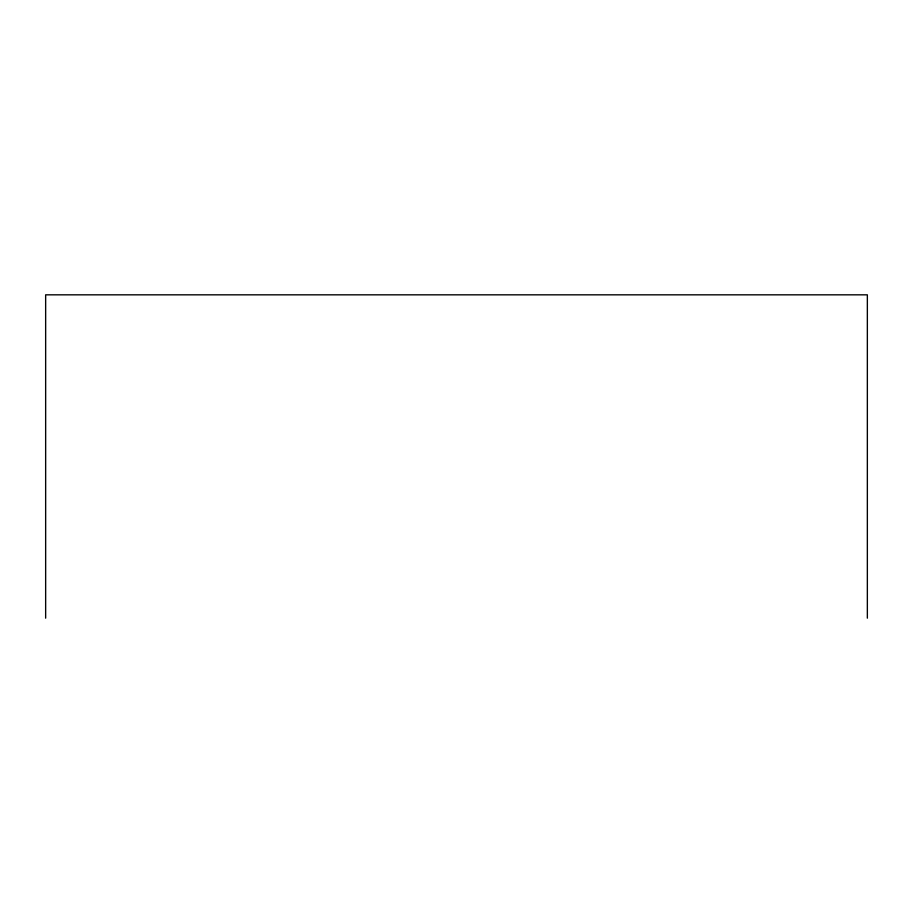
<?xml version="1.0" encoding="UTF-8"?>
<svg xmlns="http://www.w3.org/2000/svg" width="913" height="913" viewBox="0 0 913 913"><rect width="100%" height="100%" fill="white"/><g stroke="black" fill="none" stroke-linecap="round" stroke-linejoin="round"><path stroke-width="1.37" d="M867.35 618.169L867.35 294.831L45.65 294.831L45.65 618.169"/></g></svg>
